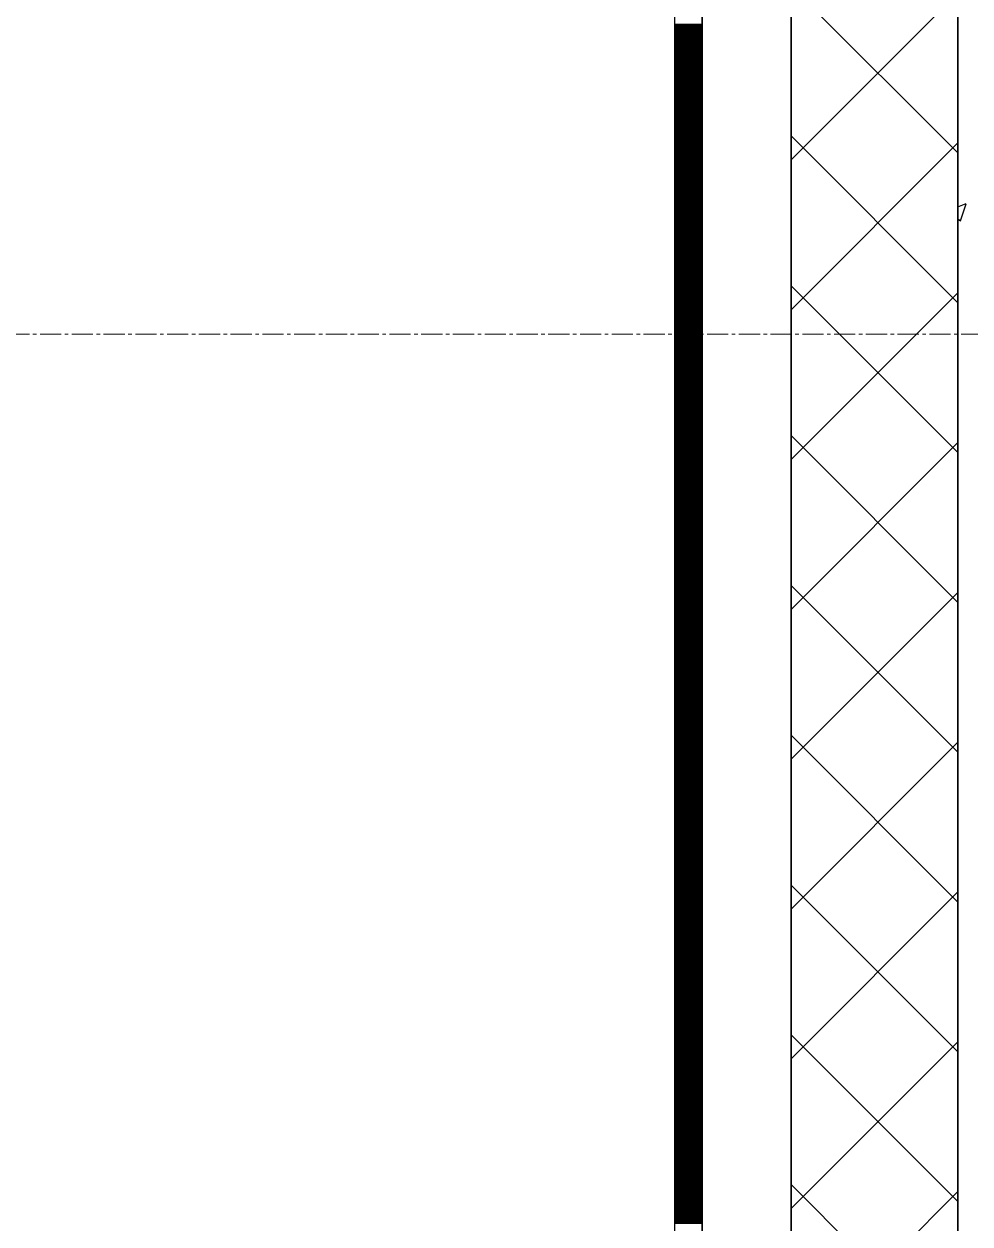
# Model space of a CAD drawing. Header units: millimetres. Extents: x -231292 to 573618, y -153144 to 564035.
# Drawn here: x 7963 to 8814, y 257166 to 258245 of the extents above; entities that cross this region are included whole.
import ezdxf

# ---------------------------------------------------------------- set-up
doc = ezdxf.new("R2010")
doc.units = ezdxf.units.MM
doc.linetypes.add('CENTER2', pattern=[28.575, 19.05, -3.175, 3.175, -3.175])
doc.layers.get('0').update_dxf_attribs({"color": 250})
for name, color, linetype, lineweight in [('АР_Стены ПЕНОблок', 250, 'Continuous', 20), ('АР_Тонкая', 250, 'Continuous', 5), ('АР_Утеплитель', 250, 'Continuous', 0), ('АР_Штриховка', 250, 'Continuous', 0), ('РД_Оси_100', 250, 'Continuous', 0)]:
    doc.layers.add(name, color=color, linetype=linetype, lineweight=lineweight)
doc.layers.add('КР_Балки-0.5', color=60, linetype='Continuous', lineweight=50, plot=False)

# ---------------------------------------------------------------- blocks, each defined once
blk = doc.blocks.new('оси_рен')
at = {"layer": 'РД_Оси_100', "color": 251, "linetype": 'CENTER2', "true_color": 0x636466}
blk.add_line((1189697.958, 207313.25), (1241712.916, 207313.25), dxfattribs=at)

msp = doc.modelspace()

# ---------------------------------------------------------------- linework, layer by layer
at = {"layer": 'АР_Стены ПЕНОблок', "color": 18, "linetype": 'Continuous', "lineweight": 25, "true_color": 0x000000}
msp.add_line((8803.243, 263866.253), (8803.243, 187666.253), dxfattribs=at)
at = {"layer": 'АР_Тонкая', "color": 18, "linetype": 'Continuous', "lineweight": 25, "true_color": 0x000000}
for p, q in [((8548.243, 263866.253), (8548.243, 187666.253)), ((8573.243, 263866.253), (8573.243, 187666.253)), ((8573.243, 187666.253), (8573.243, 263866.253)), ((8653.243, 187666.253), (8653.243, 263866.253))]:
    msp.add_line(p, q, dxfattribs=at)
at = {"layer": 'АР_Утеплитель', "color": 18, "linetype": 'Continuous', "lineweight": 25, "true_color": 0x000000}
for p, q in [((8653.243, 263866.253), (8653.243, 187666.253)), ((8803.243, 187666.253), (8803.243, 263866.253))]:
    msp.add_line(p, q, dxfattribs=at)
at = {"layer": 'АР_Штриховка', "color": 18, "linetype": 'Continuous', "lineweight": 25, "true_color": 0x000000}
for p, q in [((8803.243, 258129.174), (8653.243, 258279.174)), ((8653.243, 258122.887), (8803.243, 258272.887)), ((8548.243, 258245.002), (8573.243, 258245.002)), ((8548.243, 258244.002), (8573.243, 258244.002)), ((8548.243, 258243.002), (8573.243, 258243.002)), ((8548.243, 258242.002), (8573.243, 258242.002)), ((8548.243, 258241.002), (8573.243, 258241.002)), ((8548.243, 258240.002), (8573.243, 258240.002)), ((8548.243, 258239.002), (8573.243, 258239.002)), ((8548.243, 258238.002), (8573.243, 258238.002)), ((8548.243, 258237.002), (8573.243, 258237.002)), ((8548.243, 258236.002), (8573.243, 258236.002)), ((8548.243, 258235.002), (8573.243, 258235.002)), ((8548.243, 258234.002), (8573.243, 258234.002)), ((8548.243, 258233.002), (8573.243, 258233.002)), ((8548.243, 258232.002), (8573.243, 258232.002)), ((8548.243, 258231.002), (8573.243, 258231.002)), ((8548.243, 258230.002), (8573.243, 258230.002)), ((8548.243, 258229.002), (8573.243, 258229.002)), ((8548.243, 258228.002), (8573.243, 258228.002)), ((8548.243, 258227.002), (8573.243, 258227.002)), ((8548.243, 258226.002), (8573.243, 258226.002)), ((8548.243, 258225.002), (8573.243, 258225.002)), ((8548.243, 258224.002), (8573.243, 258224.002)), ((8548.243, 258223.002), (8573.243, 258223.002)), ((8548.243, 258222.002), (8573.243, 258222.002)), ((8548.243, 258221.002), (8573.243, 258221.002)), ((8548.243, 258220.002), (8573.243, 258220.002)), ((8548.243, 258219.002), (8573.243, 258219.002)), ((8548.243, 258218.002), (8573.243, 258218.002)), ((8548.243, 258217.002), (8573.243, 258217.002)), ((8548.243, 258216.002), (8573.243, 258216.002)), ((8548.243, 258215.002), (8573.243, 258215.002)), ((8548.243, 258214.002), (8573.243, 258214.002)), ((8548.243, 258213.002), (8573.243, 258213.002)), ((8548.243, 258212.002), (8573.243, 258212.002)), ((8548.243, 258211.002), (8573.243, 258211.002)), ((8548.243, 258210.002), (8573.243, 258210.002)), ((8548.243, 258209.002), (8573.243, 258209.002)), ((8548.243, 258208.002), (8573.243, 258208.002)), ((8548.243, 258207.002), (8573.243, 258207.002)), ((8548.243, 258206.002), (8573.243, 258206.002)), ((8548.243, 258205.002), (8573.243, 258205.002)), ((8548.243, 258204.002), (8573.243, 258204.002)), ((8548.243, 258203.002), (8573.243, 258203.002)), ((8548.243, 258202.002), (8573.243, 258202.002)), ((8548.243, 258201.002), (8573.243, 258201.002)), ((8548.243, 258200.002), (8573.243, 258200.002)), ((8548.243, 258199.002), (8573.243, 258199.002)), ((8548.243, 258198.002), (8573.243, 258198.002)), ((8548.243, 258197.002), (8573.243, 258197.002)), ((8548.243, 258196.002), (8573.243, 258196.002)), ((8548.243, 258195.002), (8573.243, 258195.002)), ((8548.243, 258194.002), (8573.243, 258194.002)), ((8548.243, 258193.002), (8573.243, 258193.002)), ((8548.243, 258192.002), (8573.243, 258192.002)), ((8548.243, 258191.002), (8573.243, 258191.002)), ((8548.243, 258190.002), (8573.243, 258190.002)), ((8548.243, 258189.002), (8573.243, 258189.002)), ((8548.243, 258188.002), (8573.243, 258188.002)), ((8548.243, 258187.002), (8573.243, 258187.002)), ((8548.243, 258186.002), (8573.243, 258186.002)), ((8548.243, 258185.002), (8573.243, 258185.002)), ((8548.243, 258184.002), (8573.243, 258184.002)), ((8548.243, 258183.002), (8573.243, 258183.002)), ((8548.243, 258182.002), (8573.243, 258182.002)), ((8548.243, 258181.002), (8573.243, 258181.002)), ((8548.243, 258180.002), (8573.243, 258180.002)), ((8548.243, 258179.002), (8573.243, 258179.002)), ((8548.243, 258178.002), (8573.243, 258178.002)), ((8548.243, 258177.002), (8573.243, 258177.002)), ((8548.243, 258176.002), (8573.243, 258176.002)), ((8548.243, 258175.002), (8573.243, 258175.002)), ((8548.243, 258174.002), (8573.243, 258174.002)), ((8548.243, 258173.002), (8573.243, 258173.002)), ((8548.243, 258172.002), (8573.243, 258172.002)), ((8548.243, 258171.002), (8573.243, 258171.002)), ((8548.243, 258170.002), (8573.243, 258170.002)), ((8548.243, 258169.002), (8573.243, 258169.002)), ((8548.243, 258168.002), (8573.243, 258168.002)), ((8548.243, 258167.002), (8573.243, 258167.002)), ((8548.243, 258166.002), (8573.243, 258166.002)), ((8548.243, 258165.002), (8573.243, 258165.002)), ((8548.243, 258164.002), (8573.243, 258164.002)), ((8548.243, 258163.002), (8573.243, 258163.002)), ((8548.243, 258162.002), (8573.243, 258162.002)), ((8548.243, 258161.002), (8573.243, 258161.002)), ((8548.243, 258160.002), (8573.243, 258160.002)), ((8548.243, 258159.002), (8573.243, 258159.002)), ((8548.243, 258158.002), (8573.243, 258158.002)), ((8548.243, 258157.002), (8573.243, 258157.002)), ((8548.243, 258156.002), (8573.243, 258156.002)), ((8548.243, 258155.002), (8573.243, 258155.002)), ((8548.243, 258154.002), (8573.243, 258154.002)), ((8548.243, 258153.002), (8573.243, 258153.002)), ((8548.243, 258152.002), (8573.243, 258152.002)), ((8548.243, 258151.002), (8573.243, 258151.002)), ((8548.243, 258150.002), (8573.243, 258150.002)), ((8548.243, 258149.002), (8573.243, 258149.002)), ((8548.243, 258148.002), (8573.243, 258148.002)), ((8548.243, 258147.002), (8573.243, 258147.002)), ((8548.243, 258146.002), (8573.243, 258146.002)), ((8548.243, 258145.002), (8573.243, 258145.002)), ((8548.243, 258144.002), (8573.243, 258144.002)), ((8548.243, 258143.002), (8573.243, 258143.002)), ((8548.243, 258142.002), (8573.243, 258142.002)), ((8548.243, 258141.002), (8573.243, 258141.002)), ((8548.243, 258140.002), (8573.243, 258140.002)), ((8803.243, 257994.47), (8653.243, 258144.47)), ((8548.243, 258139.002), (8573.243, 258139.002)), ((8548.243, 258138.002), (8573.243, 258138.002)), ((8548.243, 258137.002), (8573.243, 258137.002)), ((8548.243, 258136.002), (8573.243, 258136.002)), ((8548.243, 258135.002), (8573.243, 258135.002)), ((8548.243, 258134.002), (8573.243, 258134.002)), ((8548.243, 258133.002), (8573.243, 258133.002)), ((8548.243, 258132.002), (8573.243, 258132.002)), ((8548.243, 258131.002), (8573.243, 258131.002)), ((8548.243, 258130.002), (8573.243, 258130.002)), ((8548.243, 258129.002), (8573.243, 258129.002)), ((8653.243, 257988.183), (8803.243, 258138.183)), ((8548.243, 258128.002), (8573.243, 258128.002)), ((8548.243, 258127.002), (8573.243, 258127.002)), ((8548.243, 258126.002), (8573.243, 258126.002)), ((8548.243, 258125.002), (8573.243, 258125.002)), ((8548.243, 258124.002), (8573.243, 258124.002)), ((8548.243, 258123.002), (8573.243, 258123.002)), ((8548.243, 258122.002), (8573.243, 258122.002)), ((8548.243, 258121.002), (8573.243, 258121.002)), ((8548.243, 258120.002), (8573.243, 258120.002)), ((8548.243, 258119.002), (8573.243, 258119.002)), ((8548.243, 258118.002), (8573.243, 258118.002)), ((8548.243, 258117.002), (8573.243, 258117.002)), ((8548.243, 258116.002), (8573.243, 258116.002)), ((8548.243, 258115.002), (8573.243, 258115.002)), ((8548.243, 258114.002), (8573.243, 258114.002)), ((8548.243, 258113.002), (8573.243, 258113.002)), ((8548.243, 258112.002), (8573.243, 258112.002)), ((8548.243, 258111.002), (8573.243, 258111.002)), ((8548.243, 258110.002), (8573.243, 258110.002)), ((8548.243, 258109.002), (8573.243, 258109.002)), ((8548.243, 258108.002), (8573.243, 258108.002)), ((8548.243, 258107.002), (8573.243, 258107.002)), ((8548.243, 258106.002), (8573.243, 258106.002)), ((8548.243, 258105.002), (8573.243, 258105.002)), ((8548.243, 258104.002), (8573.243, 258104.002)), ((8548.243, 258103.002), (8573.243, 258103.002)), ((8548.243, 258102.002), (8573.243, 258102.002)), ((8548.243, 258101.002), (8573.243, 258101.002)), ((8548.243, 258100.002), (8573.243, 258100.002)), ((8548.243, 258099.002), (8573.243, 258099.002)), ((8548.243, 258098.002), (8573.243, 258098.002)), ((8548.243, 258097.002), (8573.243, 258097.002)), ((8548.243, 258096.002), (8573.243, 258096.002)), ((8548.243, 258095.002), (8573.243, 258095.002)), ((8548.243, 258094.002), (8573.243, 258094.002)), ((8548.243, 258093.002), (8573.243, 258093.002)), ((8548.243, 258092.002), (8573.243, 258092.002)), ((8548.243, 258091.002), (8573.243, 258091.002)), ((8548.243, 258090.002), (8573.243, 258090.002)), ((8548.243, 258089.002), (8573.243, 258089.002)), ((8548.243, 258088.002), (8573.243, 258088.002)), ((8548.243, 258087.002), (8573.243, 258087.002)), ((8548.243, 258086.002), (8573.243, 258086.002)), ((8548.243, 258085.002), (8573.243, 258085.002)), ((8548.243, 258084.002), (8573.243, 258084.002)), ((8548.243, 258083.002), (8573.243, 258083.002)), ((8548.243, 258082.002), (8573.243, 258082.002)), ((8548.243, 258081.002), (8573.243, 258081.002)), ((8548.243, 258080.002), (8573.243, 258080.002)), ((8548.243, 258079.002), (8573.243, 258079.002)), ((8548.243, 258078.002), (8573.243, 258078.002)), ((8548.243, 258077.002), (8573.243, 258077.002)), ((8548.243, 258076.002), (8573.243, 258076.002)), ((8548.243, 258075.002), (8573.243, 258075.002)), ((8803.243, 258080.89), (8810.858, 258083.813)), ((8805.618, 258068.239), (8810.769, 258083.588)), ((8548.243, 258074.002), (8573.243, 258074.002)), ((8548.243, 258073.002), (8573.243, 258073.002)), ((8548.243, 258072.002), (8573.243, 258072.002)), ((8548.243, 258071.002), (8573.243, 258071.002)), ((8548.243, 258070.002), (8573.243, 258070.002)), ((8548.243, 258069.002), (8573.243, 258069.002)), ((8548.243, 258068.002), (8573.243, 258068.002)), ((8548.243, 258067.002), (8573.243, 258067.002)), ((8548.243, 258066.002), (8573.243, 258066.002)), ((8548.243, 258065.002), (8573.243, 258065.002)), ((8548.243, 258064.002), (8573.243, 258064.002)), ((8803.243, 258069.837), (8805.607, 258068.242)), ((8548.243, 258063.002), (8573.243, 258063.002)), ((8548.243, 258062.002), (8573.243, 258062.002)), ((8548.243, 258061.002), (8573.243, 258061.002)), ((8548.243, 258060.002), (8573.243, 258060.002)), ((8548.243, 258059.002), (8573.243, 258059.002)), ((8548.243, 258058.002), (8573.243, 258058.002)), ((8548.243, 258057.002), (8573.243, 258057.002)), ((8548.243, 258056.002), (8573.243, 258056.002)), ((8548.243, 258055.002), (8573.243, 258055.002)), ((8548.243, 258054.002), (8573.243, 258054.002)), ((8548.243, 258053.002), (8573.243, 258053.002)), ((8548.243, 258052.002), (8573.243, 258052.002)), ((8548.243, 258051.002), (8573.243, 258051.002)), ((8548.243, 258050.002), (8573.243, 258050.002)), ((8548.243, 258049.002), (8573.243, 258049.002)), ((8548.243, 258048.002), (8573.243, 258048.002)), ((8548.243, 258047.002), (8573.243, 258047.002)), ((8548.243, 258046.002), (8573.243, 258046.002)), ((8548.243, 258045.002), (8573.243, 258045.002)), ((8548.243, 258044.002), (8573.243, 258044.002)), ((8548.243, 258043.002), (8573.243, 258043.002)), ((8548.243, 258042.002), (8573.243, 258042.002)), ((8548.243, 258041.002), (8573.243, 258041.002)), ((8548.243, 258040.002), (8573.243, 258040.002)), ((8548.243, 258039.002), (8573.243, 258039.002)), ((8548.243, 258038.002), (8573.243, 258038.002)), ((8548.243, 258037.002), (8573.243, 258037.002)), ((8548.243, 258036.002), (8573.243, 258036.002)), ((8548.243, 258035.002), (8573.243, 258035.002)), ((8548.243, 258034.002), (8573.243, 258034.002)), ((8548.243, 258033.002), (8573.243, 258033.002)), ((8548.243, 258032.002), (8573.243, 258032.002)), ((8548.243, 258031.002), (8573.243, 258031.002)), ((8548.243, 258030.002), (8573.243, 258030.002)), ((8548.243, 258029.002), (8573.243, 258029.002)), ((8548.243, 258028.002), (8573.243, 258028.002)), ((8548.243, 258027.002), (8573.243, 258027.002)), ((8548.243, 258026.002), (8573.243, 258026.002)), ((8548.243, 258025.002), (8573.243, 258025.002)), ((8548.243, 258024.002), (8573.243, 258024.002)), ((8548.243, 258023.002), (8573.243, 258023.002)), ((8548.243, 258022.002), (8573.243, 258022.002)), ((8548.243, 258021.002), (8573.243, 258021.002)), ((8548.243, 258020.002), (8573.243, 258020.002)), ((8548.243, 258019.002), (8573.243, 258019.002)), ((8548.243, 258018.002), (8573.243, 258018.002)), ((8548.243, 258017.002), (8573.243, 258017.002)), ((8548.243, 258016.002), (8573.243, 258016.002)), ((8548.243, 258015.002), (8573.243, 258015.002)), ((8548.243, 258014.002), (8573.243, 258014.002)), ((8548.243, 258013.002), (8573.243, 258013.002)), ((8548.243, 258012.002), (8573.243, 258012.002)), ((8548.243, 258011.002), (8573.243, 258011.002)), ((8548.243, 258010.002), (8573.243, 258010.002)), ((8803.243, 257859.766), (8653.243, 258009.766)), ((8548.243, 258009.002), (8573.243, 258009.002)), ((8548.243, 258008.002), (8573.243, 258008.002)), ((8548.243, 258007.002), (8573.243, 258007.002)), ((8548.243, 258006.002), (8573.243, 258006.002)), ((8548.243, 258005.002), (8573.243, 258005.002)), ((8548.243, 258004.002), (8573.243, 258004.002)), ((8548.243, 258003.002), (8573.243, 258003.002)), ((8548.243, 258002.002), (8573.243, 258002.002)), ((8548.243, 258001.002), (8573.243, 258001.002)), ((8548.243, 258000.002), (8573.243, 258000.002)), ((8548.243, 257999.002), (8573.243, 257999.002)), ((8653.243, 257853.479), (8803.243, 258003.479)), ((8548.243, 257998.002), (8573.243, 257998.002)), ((8548.243, 257997.002), (8573.243, 257997.002)), ((8548.243, 257996.002), (8573.243, 257996.002)), ((8548.243, 257995.002), (8573.243, 257995.002)), ((8548.243, 257994.002), (8573.243, 257994.002)), ((8548.243, 257993.002), (8573.243, 257993.002)), ((8548.243, 257992.002), (8573.243, 257992.002)), ((8548.243, 257991.002), (8573.243, 257991.002)), ((8548.243, 257990.002), (8573.243, 257990.002)), ((8548.243, 257989.002), (8573.243, 257989.002)), ((8548.243, 257988.002), (8573.243, 257988.002)), ((8548.243, 257987.002), (8573.243, 257987.002)), ((8548.243, 257986.002), (8573.243, 257986.002)), ((8548.243, 257985.002), (8573.243, 257985.002)), ((8548.243, 257984.002), (8573.243, 257984.002)), ((8548.243, 257983.002), (8573.243, 257983.002)), ((8548.243, 257982.002), (8573.243, 257982.002)), ((8548.243, 257981.002), (8573.243, 257981.002)), ((8548.243, 257980.002), (8573.243, 257980.002)), ((8548.243, 257979.002), (8573.243, 257979.002)), ((8548.243, 257978.002), (8573.243, 257978.002)), ((8548.243, 257977.002), (8573.243, 257977.002)), ((8548.243, 257976.002), (8573.243, 257976.002)), ((8548.243, 257975.002), (8573.243, 257975.002)), ((8548.243, 257974.002), (8573.243, 257974.002)), ((8548.243, 257973.002), (8573.243, 257973.002)), ((8548.243, 257972.002), (8573.243, 257972.002)), ((8548.243, 257971.002), (8573.243, 257971.002)), ((8548.243, 257970.002), (8573.243, 257970.002)), ((8548.243, 257969.002), (8573.243, 257969.002)), ((8548.243, 257968.002), (8573.243, 257968.002)), ((8548.243, 257967.002), (8573.243, 257967.002)), ((8548.243, 257966.002), (8573.243, 257966.002)), ((8548.243, 257965.002), (8573.243, 257965.002)), ((8548.243, 257964.002), (8573.243, 257964.002)), ((8548.243, 257963.002), (8573.243, 257963.002)), ((8548.243, 257962.002), (8573.243, 257962.002)), ((8548.243, 257961.002), (8573.243, 257961.002)), ((8548.243, 257960.002), (8573.243, 257960.002)), ((8548.243, 257959.002), (8573.243, 257959.002)), ((8548.243, 257958.002), (8573.243, 257958.002)), ((8548.243, 257957.002), (8573.243, 257957.002)), ((8548.243, 257956.002), (8573.243, 257956.002)), ((8548.243, 257955.002), (8573.243, 257955.002)), ((8548.243, 257954.002), (8573.243, 257954.002)), ((8548.243, 257953.002), (8573.243, 257953.002)), ((8548.243, 257952.002), (8573.243, 257952.002)), ((8548.243, 257951.002), (8573.243, 257951.002)), ((8548.243, 257950.002), (8573.243, 257950.002)), ((8548.243, 257949.002), (8573.243, 257949.002)), ((8548.243, 257948.002), (8573.243, 257948.002)), ((8548.243, 257947.002), (8573.243, 257947.002)), ((8548.243, 257946.002), (8573.243, 257946.002)), ((8548.243, 257945.002), (8573.243, 257945.002)), ((8548.243, 257944.002), (8573.243, 257944.002)), ((8548.243, 257943.002), (8573.243, 257943.002)), ((8548.243, 257942.002), (8573.243, 257942.002)), ((8548.243, 257941.002), (8573.243, 257941.002)), ((8548.243, 257940.002), (8573.243, 257940.002)), ((8548.243, 257939.002), (8573.243, 257939.002)), ((8548.243, 257938.002), (8573.243, 257938.002)), ((8548.243, 257937.002), (8573.243, 257937.002)), ((8548.243, 257936.002), (8573.243, 257936.002)), ((8548.243, 257935.002), (8573.243, 257935.002)), ((8548.243, 257934.002), (8573.243, 257934.002)), ((8548.243, 257933.002), (8573.243, 257933.002)), ((8548.243, 257932.002), (8573.243, 257932.002)), ((8548.243, 257931.002), (8573.243, 257931.002)), ((8548.243, 257930.002), (8573.243, 257930.002)), ((8548.243, 257929.002), (8573.243, 257929.002)), ((8548.243, 257928.002), (8573.243, 257928.002)), ((8548.243, 257927.002), (8573.243, 257927.002)), ((8548.243, 257926.002), (8573.243, 257926.002)), ((8548.243, 257925.002), (8573.243, 257925.002)), ((8548.243, 257924.002), (8573.243, 257924.002)), ((8548.243, 257923.002), (8573.243, 257923.002)), ((8548.243, 257922.002), (8573.243, 257922.002)), ((8548.243, 257921.002), (8573.243, 257921.002)), ((8548.243, 257920.002), (8573.243, 257920.002)), ((8548.243, 257919.002), (8573.243, 257919.002)), ((8548.243, 257918.002), (8573.243, 257918.002)), ((8548.243, 257917.002), (8573.243, 257917.002)), ((8548.243, 257916.002), (8573.243, 257916.002)), ((8548.243, 257915.002), (8573.243, 257915.002)), ((8548.243, 257914.002), (8573.243, 257914.002)), ((8548.243, 257913.002), (8573.243, 257913.002)), ((8548.243, 257912.002), (8573.243, 257912.002)), ((8548.243, 257911.002), (8573.243, 257911.002)), ((8548.243, 257910.002), (8573.243, 257910.002)), ((8548.243, 257909.002), (8573.243, 257909.002)), ((8548.243, 257908.002), (8573.243, 257908.002)), ((8548.243, 257907.002), (8573.243, 257907.002)), ((8548.243, 257906.002), (8573.243, 257906.002)), ((8548.243, 257905.002), (8573.243, 257905.002)), ((8548.243, 257904.002), (8573.243, 257904.002)), ((8548.243, 257903.002), (8573.243, 257903.002)), ((8548.243, 257902.002), (8573.243, 257902.002)), ((8548.243, 257901.002), (8573.243, 257901.002)), ((8548.243, 257900.002), (8573.243, 257900.002)), ((8548.243, 257899.002), (8573.243, 257899.002)), ((8548.243, 257898.002), (8573.243, 257898.002)), ((8548.243, 257897.002), (8573.243, 257897.002)), ((8548.243, 257896.002), (8573.243, 257896.002)), ((8548.243, 257895.002), (8573.243, 257895.002)), ((8548.243, 257894.002), (8573.243, 257894.002)), ((8548.243, 257893.002), (8573.243, 257893.002)), ((8548.243, 257892.002), (8573.243, 257892.002)), ((8548.243, 257891.002), (8573.243, 257891.002)), ((8548.243, 257890.002), (8573.243, 257890.002)), ((8548.243, 257889.002), (8573.243, 257889.002)), ((8548.243, 257888.002), (8573.243, 257888.002)), ((8548.243, 257887.002), (8573.243, 257887.002)), ((8548.243, 257886.002), (8573.243, 257886.002)), ((8548.243, 257885.002), (8573.243, 257885.002)), ((8548.243, 257884.002), (8573.243, 257884.002)), ((8548.243, 257883.002), (8573.243, 257883.002)), ((8548.243, 257882.002), (8573.243, 257882.002)), ((8548.243, 257881.002), (8573.243, 257881.002)), ((8548.243, 257880.002), (8573.243, 257880.002)), ((8548.243, 257879.002), (8573.243, 257879.002)), ((8548.243, 257878.002), (8573.243, 257878.002)), ((8548.243, 257877.002), (8573.243, 257877.002)), ((8548.243, 257876.002), (8573.243, 257876.002)), ((8548.243, 257875.002), (8573.243, 257875.002)), ((8548.243, 257874.002), (8573.243, 257874.002)), ((8548.243, 257873.002), (8573.243, 257873.002)), ((8548.243, 257872.002), (8573.243, 257872.002)), ((8548.243, 257871.002), (8573.243, 257871.002)), ((8548.243, 257870.002), (8573.243, 257870.002)), ((8803.243, 257725.062), (8653.243, 257875.062)), ((8548.243, 257869.002), (8573.243, 257869.002)), ((8548.243, 257868.002), (8573.243, 257868.002)), ((8548.243, 257867.002), (8573.243, 257867.002)), ((8548.243, 257866.002), (8573.243, 257866.002)), ((8548.243, 257865.002), (8573.243, 257865.002)), ((8548.243, 257864.002), (8573.243, 257864.002)), ((8548.243, 257863.002), (8573.243, 257863.002)), ((8548.243, 257862.002), (8573.243, 257862.002)), ((8548.243, 257861.002), (8573.243, 257861.002)), ((8548.243, 257860.002), (8573.243, 257860.002)), ((8548.243, 257859.002), (8573.243, 257859.002)), ((8653.243, 257718.775), (8803.243, 257868.775)), ((8548.243, 257858.002), (8573.243, 257858.002)), ((8548.243, 257857.002), (8573.243, 257857.002)), ((8548.243, 257856.002), (8573.243, 257856.002)), ((8548.243, 257855.002), (8573.243, 257855.002)), ((8548.243, 257854.002), (8573.243, 257854.002)), ((8548.243, 257853.002), (8573.243, 257853.002)), ((8548.243, 257852.002), (8573.243, 257852.002)), ((8548.243, 257851.002), (8573.243, 257851.002)), ((8548.243, 257850.002), (8573.243, 257850.002)), ((8548.243, 257849.002), (8573.243, 257849.002)), ((8548.243, 257848.002), (8573.243, 257848.002)), ((8548.243, 257847.002), (8573.243, 257847.002)), ((8548.243, 257846.002), (8573.243, 257846.002)), ((8548.243, 257845.002), (8573.243, 257845.002)), ((8548.243, 257844.002), (8573.243, 257844.002)), ((8548.243, 257843.002), (8573.243, 257843.002)), ((8548.243, 257842.002), (8573.243, 257842.002)), ((8548.243, 257841.002), (8573.243, 257841.002)), ((8548.243, 257840.002), (8573.243, 257840.002)), ((8548.243, 257839.002), (8573.243, 257839.002)), ((8548.243, 257838.002), (8573.243, 257838.002)), ((8548.243, 257837.002), (8573.243, 257837.002)), ((8548.243, 257836.002), (8573.243, 257836.002)), ((8548.243, 257835.002), (8573.243, 257835.002)), ((8548.243, 257834.002), (8573.243, 257834.002)), ((8548.243, 257833.002), (8573.243, 257833.002)), ((8548.243, 257832.002), (8573.243, 257832.002)), ((8548.243, 257831.002), (8573.243, 257831.002)), ((8548.243, 257830.002), (8573.243, 257830.002)), ((8548.243, 257829.002), (8573.243, 257829.002)), ((8548.243, 257828.002), (8573.243, 257828.002)), ((8548.243, 257827.002), (8573.243, 257827.002)), ((8548.243, 257826.002), (8573.243, 257826.002)), ((8548.243, 257825.002), (8573.243, 257825.002)), ((8548.243, 257824.002), (8573.243, 257824.002)), ((8548.243, 257823.002), (8573.243, 257823.002)), ((8548.243, 257822.002), (8573.243, 257822.002)), ((8548.243, 257821.002), (8573.243, 257821.002)), ((8548.243, 257820.002), (8573.243, 257820.002)), ((8548.243, 257819.002), (8573.243, 257819.002)), ((8548.243, 257818.002), (8573.243, 257818.002)), ((8548.243, 257817.002), (8573.243, 257817.002)), ((8548.243, 257816.002), (8573.243, 257816.002)), ((8548.243, 257815.002), (8573.243, 257815.002)), ((8548.243, 257814.002), (8573.243, 257814.002)), ((8548.243, 257813.002), (8573.243, 257813.002)), ((8548.243, 257812.002), (8573.243, 257812.002)), ((8548.243, 257811.002), (8573.243, 257811.002)), ((8548.243, 257810.002), (8573.243, 257810.002)), ((8548.243, 257809.002), (8573.243, 257809.002)), ((8548.243, 257808.002), (8573.243, 257808.002)), ((8548.243, 257807.002), (8573.243, 257807.002)), ((8548.243, 257806.002), (8573.243, 257806.002)), ((8548.243, 257805.002), (8573.243, 257805.002)), ((8548.243, 257804.002), (8573.243, 257804.002)), ((8548.243, 257803.002), (8573.243, 257803.002)), ((8548.243, 257802.002), (8573.243, 257802.002)), ((8548.243, 257801.002), (8573.243, 257801.002)), ((8548.243, 257800.002), (8573.243, 257800.002)), ((8548.243, 257799.002), (8573.243, 257799.002)), ((8548.243, 257798.002), (8573.243, 257798.002)), ((8548.243, 257797.002), (8573.243, 257797.002)), ((8548.243, 257796.002), (8573.243, 257796.002)), ((8548.243, 257795.002), (8573.243, 257795.002)), ((8548.243, 257794.002), (8573.243, 257794.002)), ((8548.243, 257793.002), (8573.243, 257793.002)), ((8548.243, 257792.002), (8573.243, 257792.002)), ((8548.243, 257791.002), (8573.243, 257791.002)), ((8548.243, 257790.002), (8573.243, 257790.002)), ((8548.243, 257789.002), (8573.243, 257789.002)), ((8548.243, 257788.002), (8573.243, 257788.002)), ((8548.243, 257787.002), (8573.243, 257787.002)), ((8548.243, 257786.002), (8573.243, 257786.002)), ((8548.243, 257785.002), (8573.243, 257785.002)), ((8548.243, 257784.002), (8573.243, 257784.002)), ((8548.243, 257783.002), (8573.243, 257783.002)), ((8548.243, 257782.002), (8573.243, 257782.002)), ((8548.243, 257781.002), (8573.243, 257781.002)), ((8548.243, 257780.002), (8573.243, 257780.002)), ((8548.243, 257779.002), (8573.243, 257779.002)), ((8548.243, 257778.002), (8573.243, 257778.002)), ((8548.243, 257777.002), (8573.243, 257777.002)), ((8548.243, 257776.002), (8573.243, 257776.002)), ((8548.243, 257775.002), (8573.243, 257775.002)), ((8548.243, 257774.002), (8573.243, 257774.002)), ((8548.243, 257773.002), (8573.243, 257773.002)), ((8548.243, 257772.002), (8573.243, 257772.002)), ((8548.243, 257771.002), (8573.243, 257771.002)), ((8548.243, 257770.002), (8573.243, 257770.002)), ((8548.243, 257769.002), (8573.243, 257769.002)), ((8548.243, 257768.002), (8573.243, 257768.002)), ((8548.243, 257767.002), (8573.243, 257767.002)), ((8548.243, 257766.002), (8573.243, 257766.002)), ((8548.243, 257765.002), (8573.243, 257765.002)), ((8548.243, 257764.002), (8573.243, 257764.002)), ((8548.243, 257763.002), (8573.243, 257763.002)), ((8548.243, 257762.002), (8573.243, 257762.002)), ((8548.243, 257761.002), (8573.243, 257761.002)), ((8548.243, 257760.002), (8573.243, 257760.002)), ((8548.243, 257759.002), (8573.243, 257759.002)), ((8548.243, 257758.002), (8573.243, 257758.002)), ((8548.243, 257757.002), (8573.243, 257757.002)), ((8548.243, 257756.002), (8573.243, 257756.002)), ((8548.243, 257755.002), (8573.243, 257755.002)), ((8548.243, 257754.002), (8573.243, 257754.002)), ((8548.243, 257753.002), (8573.243, 257753.002)), ((8548.243, 257752.002), (8573.243, 257752.002)), ((8548.243, 257751.002), (8573.243, 257751.002)), ((8548.243, 257750.002), (8573.243, 257750.002)), ((8548.243, 257749.002), (8573.243, 257749.002)), ((8548.243, 257748.002), (8573.243, 257748.002)), ((8548.243, 257747.002), (8573.243, 257747.002)), ((8548.243, 257746.002), (8573.243, 257746.002)), ((8548.243, 257745.002), (8573.243, 257745.002)), ((8548.243, 257744.002), (8573.243, 257744.002)), ((8548.243, 257743.002), (8573.243, 257743.002)), ((8548.243, 257742.002), (8573.243, 257742.002)), ((8548.243, 257741.002), (8573.243, 257741.002)), ((8548.243, 257740.002), (8573.243, 257740.002)), ((8803.243, 257590.358), (8653.243, 257740.358)), ((8548.243, 257739.002), (8573.243, 257739.002)), ((8548.243, 257738.002), (8573.243, 257738.002)), ((8548.243, 257737.002), (8573.243, 257737.002)), ((8548.243, 257736.002), (8573.243, 257736.002)), ((8548.243, 257735.002), (8573.243, 257735.002)), ((8548.243, 257734.002), (8573.243, 257734.002)), ((8548.243, 257733.002), (8573.243, 257733.002)), ((8548.243, 257732.002), (8573.243, 257732.002)), ((8548.243, 257731.002), (8573.243, 257731.002)), ((8548.243, 257730.002), (8573.243, 257730.002)), ((8653.243, 257584.071), (8803.243, 257734.071)), ((8548.243, 257729.002), (8573.243, 257729.002)), ((8548.243, 257728.002), (8573.243, 257728.002)), ((8548.243, 257727.002), (8573.243, 257727.002)), ((8548.243, 257726.002), (8573.243, 257726.002)), ((8548.243, 257725.002), (8573.243, 257725.002)), ((8548.243, 257724.002), (8573.243, 257724.002)), ((8548.243, 257723.002), (8573.243, 257723.002)), ((8548.243, 257722.002), (8573.243, 257722.002)), ((8548.243, 257721.002), (8573.243, 257721.002)), ((8548.243, 257720.002), (8573.243, 257720.002)), ((8548.243, 257719.002), (8573.243, 257719.002)), ((8548.243, 257718.002), (8573.243, 257718.002)), ((8548.243, 257717.002), (8573.243, 257717.002)), ((8548.243, 257716.002), (8573.243, 257716.002)), ((8548.243, 257715.002), (8573.243, 257715.002)), ((8548.243, 257714.002), (8573.243, 257714.002)), ((8548.243, 257713.002), (8573.243, 257713.002)), ((8548.243, 257712.002), (8573.243, 257712.002)), ((8548.243, 257711.002), (8573.243, 257711.002)), ((8548.243, 257710.002), (8573.243, 257710.002)), ((8548.243, 257709.002), (8573.243, 257709.002)), ((8548.243, 257708.002), (8573.243, 257708.002)), ((8548.243, 257707.002), (8573.243, 257707.002)), ((8548.243, 257706.002), (8573.243, 257706.002)), ((8548.243, 257705.002), (8573.243, 257705.002)), ((8548.243, 257704.002), (8573.243, 257704.002)), ((8548.243, 257703.002), (8573.243, 257703.002)), ((8548.243, 257702.002), (8573.243, 257702.002)), ((8548.243, 257701.002), (8573.243, 257701.002)), ((8548.243, 257700.002), (8573.243, 257700.002)), ((8548.243, 257699.002), (8573.243, 257699.002)), ((8548.243, 257698.002), (8573.243, 257698.002)), ((8548.243, 257697.002), (8573.243, 257697.002)), ((8548.243, 257696.002), (8573.243, 257696.002)), ((8548.243, 257695.002), (8573.243, 257695.002)), ((8548.243, 257694.002), (8573.243, 257694.002)), ((8548.243, 257693.002), (8573.243, 257693.002)), ((8548.243, 257692.002), (8573.243, 257692.002)), ((8548.243, 257691.002), (8573.243, 257691.002)), ((8548.243, 257690.002), (8573.243, 257690.002)), ((8548.243, 257689.002), (8573.243, 257689.002)), ((8548.243, 257688.002), (8573.243, 257688.002)), ((8548.243, 257687.002), (8573.243, 257687.002)), ((8548.243, 257686.002), (8573.243, 257686.002)), ((8548.243, 257685.002), (8573.243, 257685.002)), ((8548.243, 257684.002), (8573.243, 257684.002)), ((8548.243, 257683.002), (8573.243, 257683.002)), ((8548.243, 257682.002), (8573.243, 257682.002)), ((8548.243, 257681.002), (8573.243, 257681.002)), ((8548.243, 257680.002), (8573.243, 257680.002)), ((8548.243, 257679.002), (8573.243, 257679.002)), ((8548.243, 257678.002), (8573.243, 257678.002)), ((8548.243, 257677.002), (8573.243, 257677.002)), ((8548.243, 257676.002), (8573.243, 257676.002)), ((8548.243, 257675.002), (8573.243, 257675.002)), ((8548.243, 257674.002), (8573.243, 257674.002)), ((8548.243, 257673.002), (8573.243, 257673.002)), ((8548.243, 257672.002), (8573.243, 257672.002)), ((8548.243, 257671.002), (8573.243, 257671.002)), ((8548.243, 257670.002), (8573.243, 257670.002)), ((8548.243, 257669.002), (8573.243, 257669.002)), ((8548.243, 257668.002), (8573.243, 257668.002)), ((8548.243, 257667.002), (8573.243, 257667.002)), ((8548.243, 257666.002), (8573.243, 257666.002)), ((8548.243, 257665.002), (8573.243, 257665.002)), ((8548.243, 257664.002), (8573.243, 257664.002)), ((8548.243, 257663.002), (8573.243, 257663.002)), ((8548.243, 257662.002), (8573.243, 257662.002)), ((8548.243, 257661.002), (8573.243, 257661.002)), ((8548.243, 257660.002), (8573.243, 257660.002)), ((8548.243, 257659.002), (8573.243, 257659.002)), ((8548.243, 257658.002), (8573.243, 257658.002)), ((8548.243, 257657.002), (8573.243, 257657.002)), ((8548.243, 257656.002), (8573.243, 257656.002)), ((8548.243, 257655.002), (8573.243, 257655.002)), ((8548.243, 257654.002), (8573.243, 257654.002)), ((8548.243, 257653.002), (8573.243, 257653.002)), ((8548.243, 257652.002), (8573.243, 257652.002)), ((8548.243, 257651.002), (8573.243, 257651.002)), ((8548.243, 257650.002), (8573.243, 257650.002)), ((8548.243, 257649.002), (8573.243, 257649.002)), ((8548.243, 257648.002), (8573.243, 257648.002)), ((8548.243, 257647.002), (8573.243, 257647.002)), ((8548.243, 257646.002), (8573.243, 257646.002)), ((8548.243, 257645.002), (8573.243, 257645.002)), ((8548.243, 257644.002), (8573.243, 257644.002)), ((8548.243, 257643.002), (8573.243, 257643.002)), ((8548.243, 257642.002), (8573.243, 257642.002)), ((8548.243, 257641.002), (8573.243, 257641.002)), ((8548.243, 257640.002), (8573.243, 257640.002)), ((8548.243, 257639.002), (8573.243, 257639.002)), ((8548.243, 257638.002), (8573.243, 257638.002)), ((8548.243, 257637.002), (8573.243, 257637.002)), ((8548.243, 257636.002), (8573.243, 257636.002)), ((8548.243, 257635.002), (8573.243, 257635.002)), ((8548.243, 257634.002), (8573.243, 257634.002)), ((8548.243, 257633.002), (8573.243, 257633.002)), ((8548.243, 257632.002), (8573.243, 257632.002)), ((8548.243, 257631.002), (8573.243, 257631.002)), ((8548.243, 257630.002), (8573.243, 257630.002)), ((8548.243, 257629.002), (8573.243, 257629.002)), ((8548.243, 257628.002), (8573.243, 257628.002)), ((8548.243, 257627.002), (8573.243, 257627.002)), ((8548.243, 257626.002), (8573.243, 257626.002)), ((8548.243, 257625.002), (8573.243, 257625.002)), ((8548.243, 257624.002), (8573.243, 257624.002)), ((8548.243, 257623.002), (8573.243, 257623.002)), ((8548.243, 257622.002), (8573.243, 257622.002)), ((8548.243, 257621.002), (8573.243, 257621.002)), ((8548.243, 257620.002), (8573.243, 257620.002)), ((8548.243, 257619.002), (8573.243, 257619.002)), ((8548.243, 257618.002), (8573.243, 257618.002)), ((8548.243, 257617.002), (8573.243, 257617.002)), ((8548.243, 257616.002), (8573.243, 257616.002)), ((8548.243, 257615.002), (8573.243, 257615.002)), ((8548.243, 257614.002), (8573.243, 257614.002)), ((8548.243, 257613.002), (8573.243, 257613.002)), ((8548.243, 257612.002), (8573.243, 257612.002)), ((8548.243, 257611.002), (8573.243, 257611.002)), ((8548.243, 257610.002), (8573.243, 257610.002)), ((8548.243, 257609.002), (8573.243, 257609.002)), ((8548.243, 257608.002), (8573.243, 257608.002)), ((8548.243, 257607.002), (8573.243, 257607.002)), ((8548.243, 257606.002), (8573.243, 257606.002)), ((8548.243, 257605.002), (8573.243, 257605.002)), ((8548.243, 257604.002), (8573.243, 257604.002)), ((8548.243, 257603.002), (8573.243, 257603.002)), ((8548.243, 257602.002), (8573.243, 257602.002)), ((8548.243, 257601.002), (8573.243, 257601.002)), ((8548.243, 257600.002), (8573.243, 257600.002)), ((8803.243, 257455.655), (8653.243, 257605.655)), ((8548.243, 257599.002), (8573.243, 257599.002)), ((8548.243, 257598.002), (8573.243, 257598.002)), ((8548.243, 257597.002), (8573.243, 257597.002)), ((8548.243, 257596.002), (8573.243, 257596.002)), ((8548.243, 257595.002), (8573.243, 257595.002)), ((8548.243, 257594.002), (8573.243, 257594.002)), ((8548.243, 257593.002), (8573.243, 257593.002)), ((8548.243, 257592.002), (8573.243, 257592.002)), ((8548.243, 257591.002), (8573.243, 257591.002)), ((8548.243, 257590.002), (8573.243, 257590.002)), ((8548.243, 257589.002), (8573.243, 257589.002)), ((8653.243, 257449.368), (8803.243, 257599.368)), ((8548.243, 257588.002), (8573.243, 257588.002)), ((8548.243, 257587.002), (8573.243, 257587.002)), ((8548.243, 257586.002), (8573.243, 257586.002)), ((8548.243, 257585.002), (8573.243, 257585.002)), ((8548.243, 257584.002), (8573.243, 257584.002)), ((8548.243, 257583.002), (8573.243, 257583.002)), ((8548.243, 257582.002), (8573.243, 257582.002)), ((8548.243, 257581.002), (8573.243, 257581.002)), ((8548.243, 257580.002), (8573.243, 257580.002)), ((8548.243, 257579.002), (8573.243, 257579.002)), ((8548.243, 257578.002), (8573.243, 257578.002)), ((8548.243, 257577.002), (8573.243, 257577.002)), ((8548.243, 257576.002), (8573.243, 257576.002)), ((8548.243, 257575.002), (8573.243, 257575.002)), ((8548.243, 257574.002), (8573.243, 257574.002)), ((8548.243, 257573.002), (8573.243, 257573.002)), ((8548.243, 257572.002), (8573.243, 257572.002)), ((8548.243, 257571.002), (8573.243, 257571.002)), ((8548.243, 257570.002), (8573.243, 257570.002)), ((8548.243, 257569.002), (8573.243, 257569.002)), ((8548.243, 257568.002), (8573.243, 257568.002)), ((8548.243, 257567.002), (8573.243, 257567.002)), ((8548.243, 257566.002), (8573.243, 257566.002)), ((8548.243, 257565.002), (8573.243, 257565.002)), ((8548.243, 257564.002), (8573.243, 257564.002)), ((8548.243, 257563.002), (8573.243, 257563.002)), ((8548.243, 257562.002), (8573.243, 257562.002)), ((8548.243, 257561.002), (8573.243, 257561.002)), ((8548.243, 257560.002), (8573.243, 257560.002)), ((8548.243, 257559.002), (8573.243, 257559.002)), ((8548.243, 257558.002), (8573.243, 257558.002)), ((8548.243, 257557.002), (8573.243, 257557.002)), ((8548.243, 257556.002), (8573.243, 257556.002)), ((8548.243, 257555.002), (8573.243, 257555.002)), ((8548.243, 257554.002), (8573.243, 257554.002)), ((8548.243, 257553.002), (8573.243, 257553.002)), ((8548.243, 257552.002), (8573.243, 257552.002)), ((8548.243, 257551.002), (8573.243, 257551.002)), ((8548.243, 257550.002), (8573.243, 257550.002)), ((8548.243, 257549.002), (8573.243, 257549.002)), ((8548.243, 257548.002), (8573.243, 257548.002)), ((8548.243, 257547.002), (8573.243, 257547.002)), ((8548.243, 257546.002), (8573.243, 257546.002)), ((8548.243, 257545.002), (8573.243, 257545.002)), ((8548.243, 257544.002), (8573.243, 257544.002)), ((8548.243, 257543.002), (8573.243, 257543.002)), ((8548.243, 257542.002), (8573.243, 257542.002)), ((8548.243, 257541.002), (8573.243, 257541.002)), ((8548.243, 257540.002), (8573.243, 257540.002)), ((8548.243, 257539.002), (8573.243, 257539.002)), ((8548.243, 257538.002), (8573.243, 257538.002)), ((8548.243, 257537.002), (8573.243, 257537.002)), ((8548.243, 257536.002), (8573.243, 257536.002)), ((8548.243, 257535.002), (8573.243, 257535.002)), ((8548.243, 257534.002), (8573.243, 257534.002)), ((8548.243, 257533.002), (8573.243, 257533.002)), ((8548.243, 257532.002), (8573.243, 257532.002)), ((8548.243, 257531.002), (8573.243, 257531.002)), ((8548.243, 257530.002), (8573.243, 257530.002)), ((8548.243, 257529.002), (8573.243, 257529.002)), ((8548.243, 257528.002), (8573.243, 257528.002)), ((8548.243, 257527.002), (8573.243, 257527.002)), ((8548.243, 257526.002), (8573.243, 257526.002)), ((8548.243, 257525.002), (8573.243, 257525.002)), ((8548.243, 257524.002), (8573.243, 257524.002)), ((8548.243, 257523.002), (8573.243, 257523.002)), ((8548.243, 257522.002), (8573.243, 257522.002)), ((8548.243, 257521.002), (8573.243, 257521.002)), ((8548.243, 257520.002), (8573.243, 257520.002)), ((8548.243, 257519.002), (8573.243, 257519.002)), ((8548.243, 257518.002), (8573.243, 257518.002)), ((8548.243, 257517.002), (8573.243, 257517.002)), ((8548.243, 257516.002), (8573.243, 257516.002)), ((8548.243, 257515.002), (8573.243, 257515.002)), ((8548.243, 257514.002), (8573.243, 257514.002)), ((8548.243, 257513.002), (8573.243, 257513.002)), ((8548.243, 257512.002), (8573.243, 257512.002)), ((8548.243, 257511.002), (8573.243, 257511.002)), ((8548.243, 257510.002), (8573.243, 257510.002)), ((8548.243, 257509.002), (8573.243, 257509.002)), ((8548.243, 257508.002), (8573.243, 257508.002)), ((8548.243, 257507.002), (8573.243, 257507.002)), ((8548.243, 257506.002), (8573.243, 257506.002)), ((8548.243, 257505.002), (8573.243, 257505.002)), ((8548.243, 257504.002), (8573.243, 257504.002)), ((8548.243, 257503.002), (8573.243, 257503.002)), ((8548.243, 257502.002), (8573.243, 257502.002)), ((8548.243, 257501.002), (8573.243, 257501.002)), ((8548.243, 257500.002), (8573.243, 257500.002)), ((8548.243, 257499.002), (8573.243, 257499.002)), ((8548.243, 257498.002), (8573.243, 257498.002)), ((8548.243, 257497.002), (8573.243, 257497.002)), ((8548.243, 257496.002), (8573.243, 257496.002)), ((8548.243, 257495.002), (8573.243, 257495.002)), ((8548.243, 257494.002), (8573.243, 257494.002)), ((8548.243, 257493.002), (8573.243, 257493.002)), ((8548.243, 257492.002), (8573.243, 257492.002)), ((8548.243, 257491.002), (8573.243, 257491.002)), ((8548.243, 257490.002), (8573.243, 257490.002)), ((8548.243, 257489.002), (8573.243, 257489.002)), ((8548.243, 257488.002), (8573.243, 257488.002)), ((8548.243, 257487.002), (8573.243, 257487.002)), ((8548.243, 257486.002), (8573.243, 257486.002)), ((8548.243, 257485.002), (8573.243, 257485.002)), ((8548.243, 257484.002), (8573.243, 257484.002)), ((8548.243, 257483.002), (8573.243, 257483.002)), ((8548.243, 257482.002), (8573.243, 257482.002)), ((8548.243, 257481.002), (8573.243, 257481.002)), ((8548.243, 257480.002), (8573.243, 257480.002)), ((8548.243, 257479.002), (8573.243, 257479.002)), ((8548.243, 257478.002), (8573.243, 257478.002)), ((8548.243, 257477.002), (8573.243, 257477.002)), ((8548.243, 257476.002), (8573.243, 257476.002)), ((8548.243, 257475.002), (8573.243, 257475.002)), ((8548.243, 257474.002), (8573.243, 257474.002)), ((8548.243, 257473.002), (8573.243, 257473.002)), ((8548.243, 257472.002), (8573.243, 257472.002)), ((8548.243, 257471.002), (8573.243, 257471.002)), ((8803.243, 257320.951), (8653.243, 257470.951)), ((8548.243, 257470.002), (8573.243, 257470.002)), ((8548.243, 257469.002), (8573.243, 257469.002)), ((8548.243, 257468.002), (8573.243, 257468.002)), ((8548.243, 257467.002), (8573.243, 257467.002)), ((8548.243, 257466.002), (8573.243, 257466.002)), ((8548.243, 257465.002), (8573.243, 257465.002)), ((8548.243, 257464.002), (8573.243, 257464.002)), ((8548.243, 257463.002), (8573.243, 257463.002)), ((8548.243, 257462.002), (8573.243, 257462.002)), ((8548.243, 257461.002), (8573.243, 257461.002)), ((8548.243, 257460.002), (8573.243, 257460.002)), ((8653.243, 257314.664), (8803.243, 257464.664)), ((8548.243, 257459.002), (8573.243, 257459.002)), ((8548.243, 257458.002), (8573.243, 257458.002)), ((8548.243, 257457.002), (8573.243, 257457.002)), ((8548.243, 257456.002), (8573.243, 257456.002)), ((8548.243, 257455.002), (8573.243, 257455.002)), ((8548.243, 257454.002), (8573.243, 257454.002)), ((8548.243, 257453.002), (8573.243, 257453.002)), ((8548.243, 257452.002), (8573.243, 257452.002)), ((8548.243, 257451.002), (8573.243, 257451.002)), ((8548.243, 257450.002), (8573.243, 257450.002)), ((8548.243, 257449.002), (8573.243, 257449.002)), ((8548.243, 257448.002), (8573.243, 257448.002)), ((8548.243, 257447.002), (8573.243, 257447.002)), ((8548.243, 257446.002), (8573.243, 257446.002)), ((8548.243, 257445.002), (8573.243, 257445.002)), ((8548.243, 257444.002), (8573.243, 257444.002)), ((8548.243, 257443.002), (8573.243, 257443.002)), ((8548.243, 257442.002), (8573.243, 257442.002)), ((8548.243, 257441.002), (8573.243, 257441.002)), ((8548.243, 257440.002), (8573.243, 257440.002)), ((8548.243, 257439.002), (8573.243, 257439.002)), ((8548.243, 257438.002), (8573.243, 257438.002)), ((8548.243, 257437.002), (8573.243, 257437.002)), ((8548.243, 257436.002), (8573.243, 257436.002)), ((8548.243, 257435.002), (8573.243, 257435.002)), ((8548.243, 257434.002), (8573.243, 257434.002)), ((8548.243, 257433.002), (8573.243, 257433.002)), ((8548.243, 257432.002), (8573.243, 257432.002)), ((8548.243, 257431.002), (8573.243, 257431.002)), ((8548.243, 257430.002), (8573.243, 257430.002)), ((8548.243, 257429.002), (8573.243, 257429.002)), ((8548.243, 257428.002), (8573.243, 257428.002)), ((8548.243, 257427.002), (8573.243, 257427.002)), ((8548.243, 257426.002), (8573.243, 257426.002)), ((8548.243, 257425.002), (8573.243, 257425.002)), ((8548.243, 257424.002), (8573.243, 257424.002)), ((8548.243, 257423.002), (8573.243, 257423.002)), ((8548.243, 257422.002), (8573.243, 257422.002)), ((8548.243, 257421.002), (8573.243, 257421.002)), ((8548.243, 257420.002), (8573.243, 257420.002)), ((8548.243, 257419.002), (8573.243, 257419.002)), ((8548.243, 257418.002), (8573.243, 257418.002)), ((8548.243, 257417.002), (8573.243, 257417.002)), ((8548.243, 257416.002), (8573.243, 257416.002)), ((8548.243, 257415.002), (8573.243, 257415.002)), ((8548.243, 257414.002), (8573.243, 257414.002)), ((8548.243, 257413.002), (8573.243, 257413.002)), ((8548.243, 257412.002), (8573.243, 257412.002)), ((8548.243, 257411.002), (8573.243, 257411.002)), ((8548.243, 257410.002), (8573.243, 257410.002)), ((8548.243, 257409.002), (8573.243, 257409.002)), ((8548.243, 257408.002), (8573.243, 257408.002)), ((8548.243, 257407.002), (8573.243, 257407.002)), ((8548.243, 257406.002), (8573.243, 257406.002)), ((8548.243, 257405.002), (8573.243, 257405.002)), ((8548.243, 257404.002), (8573.243, 257404.002)), ((8548.243, 257403.002), (8573.243, 257403.002)), ((8548.243, 257402.002), (8573.243, 257402.002)), ((8548.243, 257401.002), (8573.243, 257401.002)), ((8548.243, 257400.002), (8573.243, 257400.002)), ((8548.243, 257399.002), (8573.243, 257399.002)), ((8548.243, 257398.002), (8573.243, 257398.002)), ((8548.243, 257397.002), (8573.243, 257397.002)), ((8548.243, 257396.002), (8573.243, 257396.002)), ((8548.243, 257395.002), (8573.243, 257395.002)), ((8548.243, 257394.002), (8573.243, 257394.002)), ((8548.243, 257393.002), (8573.243, 257393.002)), ((8548.243, 257392.002), (8573.243, 257392.002)), ((8548.243, 257391.002), (8573.243, 257391.002)), ((8548.243, 257390.002), (8573.243, 257390.002)), ((8548.243, 257389.002), (8573.243, 257389.002)), ((8548.243, 257388.002), (8573.243, 257388.002)), ((8548.243, 257387.002), (8573.243, 257387.002)), ((8548.243, 257386.002), (8573.243, 257386.002)), ((8548.243, 257385.002), (8573.243, 257385.002)), ((8548.243, 257384.002), (8573.243, 257384.002)), ((8548.243, 257383.002), (8573.243, 257383.002)), ((8548.243, 257382.002), (8573.243, 257382.002)), ((8548.243, 257381.002), (8573.243, 257381.002)), ((8548.243, 257380.002), (8573.243, 257380.002)), ((8548.243, 257379.002), (8573.243, 257379.002)), ((8548.243, 257378.002), (8573.243, 257378.002)), ((8548.243, 257377.002), (8573.243, 257377.002)), ((8548.243, 257376.002), (8573.243, 257376.002)), ((8548.243, 257375.002), (8573.243, 257375.002)), ((8548.243, 257374.002), (8573.243, 257374.002)), ((8548.243, 257373.002), (8573.243, 257373.002)), ((8548.243, 257372.002), (8573.243, 257372.002)), ((8548.243, 257371.002), (8573.243, 257371.002)), ((8548.243, 257370.002), (8573.243, 257370.002)), ((8548.243, 257369.002), (8573.243, 257369.002)), ((8548.243, 257368.002), (8573.243, 257368.002)), ((8548.243, 257367.002), (8573.243, 257367.002)), ((8548.243, 257366.002), (8573.243, 257366.002)), ((8548.243, 257365.002), (8573.243, 257365.002)), ((8548.243, 257364.002), (8573.243, 257364.002)), ((8548.243, 257363.002), (8573.243, 257363.002)), ((8548.243, 257362.002), (8573.243, 257362.002)), ((8548.243, 257361.002), (8573.243, 257361.002)), ((8548.243, 257360.002), (8573.243, 257360.002)), ((8548.243, 257359.002), (8573.243, 257359.002)), ((8548.243, 257358.002), (8573.243, 257358.002)), ((8548.243, 257357.002), (8573.243, 257357.002)), ((8548.243, 257356.002), (8573.243, 257356.002)), ((8548.243, 257355.002), (8573.243, 257355.002)), ((8548.243, 257354.002), (8573.243, 257354.002)), ((8548.243, 257353.002), (8573.243, 257353.002)), ((8548.243, 257352.002), (8573.243, 257352.002)), ((8548.243, 257351.002), (8573.243, 257351.002)), ((8548.243, 257350.002), (8573.243, 257350.002)), ((8548.243, 257349.002), (8573.243, 257349.002)), ((8548.243, 257348.002), (8573.243, 257348.002)), ((8548.243, 257347.002), (8573.243, 257347.002)), ((8548.243, 257346.002), (8573.243, 257346.002)), ((8548.243, 257345.002), (8573.243, 257345.002)), ((8548.243, 257344.002), (8573.243, 257344.002)), ((8548.243, 257343.002), (8573.243, 257343.002)), ((8548.243, 257342.002), (8573.243, 257342.002)), ((8548.243, 257341.002), (8573.243, 257341.002)), ((8548.243, 257340.002), (8573.243, 257340.002)), ((8548.243, 257339.002), (8573.243, 257339.002)), ((8548.243, 257338.002), (8573.243, 257338.002)), ((8548.243, 257337.002), (8573.243, 257337.002)), ((8548.243, 257336.002), (8573.243, 257336.002)), ((8548.243, 257335.002), (8573.243, 257335.002)), ((8548.243, 257334.002), (8573.243, 257334.002)), ((8548.243, 257333.002), (8573.243, 257333.002)), ((8548.243, 257332.002), (8573.243, 257332.002)), ((8548.243, 257331.002), (8573.243, 257331.002)), ((8548.243, 257330.002), (8573.243, 257330.002)), ((8803.243, 257186.247), (8653.243, 257336.247)), ((8653.243, 257179.96), (8803.243, 257329.96)), ((8548.243, 257329.002), (8573.243, 257329.002)), ((8548.243, 257328.002), (8573.243, 257328.002)), ((8548.243, 257327.002), (8573.243, 257327.002)), ((8548.243, 257326.002), (8573.243, 257326.002)), ((8548.243, 257325.002), (8573.243, 257325.002)), ((8548.243, 257324.002), (8573.243, 257324.002)), ((8548.243, 257323.002), (8573.243, 257323.002)), ((8548.243, 257322.002), (8573.243, 257322.002)), ((8548.243, 257321.002), (8573.243, 257321.002)), ((8548.243, 257320.002), (8573.243, 257320.002)), ((8548.243, 257319.002), (8573.243, 257319.002)), ((8548.243, 257318.002), (8573.243, 257318.002)), ((8548.243, 257317.002), (8573.243, 257317.002)), ((8548.243, 257316.002), (8573.243, 257316.002)), ((8548.243, 257315.002), (8573.243, 257315.002)), ((8548.243, 257314.002), (8573.243, 257314.002)), ((8548.243, 257313.002), (8573.243, 257313.002)), ((8548.243, 257312.002), (8573.243, 257312.002)), ((8548.243, 257311.002), (8573.243, 257311.002)), ((8548.243, 257310.002), (8573.243, 257310.002)), ((8548.243, 257309.002), (8573.243, 257309.002)), ((8548.243, 257308.002), (8573.243, 257308.002)), ((8548.243, 257307.002), (8573.243, 257307.002)), ((8548.243, 257306.002), (8573.243, 257306.002)), ((8548.243, 257305.002), (8573.243, 257305.002)), ((8548.243, 257304.002), (8573.243, 257304.002)), ((8548.243, 257303.002), (8573.243, 257303.002)), ((8548.243, 257302.002), (8573.243, 257302.002)), ((8548.243, 257301.002), (8573.243, 257301.002)), ((8548.243, 257300.002), (8573.243, 257300.002)), ((8548.243, 257299.002), (8573.243, 257299.002)), ((8548.243, 257298.002), (8573.243, 257298.002)), ((8548.243, 257297.002), (8573.243, 257297.002)), ((8548.243, 257296.002), (8573.243, 257296.002)), ((8548.243, 257295.002), (8573.243, 257295.002)), ((8548.243, 257294.002), (8573.243, 257294.002)), ((8548.243, 257293.002), (8573.243, 257293.002)), ((8548.243, 257292.002), (8573.243, 257292.002)), ((8548.243, 257291.002), (8573.243, 257291.002)), ((8548.243, 257290.002), (8573.243, 257290.002)), ((8548.243, 257289.002), (8573.243, 257289.002)), ((8548.243, 257288.002), (8573.243, 257288.002)), ((8548.243, 257287.002), (8573.243, 257287.002)), ((8548.243, 257286.002), (8573.243, 257286.002)), ((8548.243, 257285.002), (8573.243, 257285.002)), ((8548.243, 257284.002), (8573.243, 257284.002)), ((8548.243, 257283.002), (8573.243, 257283.002)), ((8548.243, 257282.002), (8573.243, 257282.002)), ((8548.243, 257281.002), (8573.243, 257281.002)), ((8548.243, 257280.002), (8573.243, 257280.002)), ((8548.243, 257279.002), (8573.243, 257279.002)), ((8548.243, 257278.002), (8573.243, 257278.002)), ((8548.243, 257277.002), (8573.243, 257277.002)), ((8548.243, 257276.002), (8573.243, 257276.002)), ((8548.243, 257275.002), (8573.243, 257275.002)), ((8548.243, 257274.002), (8573.243, 257274.002)), ((8548.243, 257273.002), (8573.243, 257273.002)), ((8548.243, 257272.002), (8573.243, 257272.002)), ((8548.243, 257271.002), (8573.243, 257271.002)), ((8548.243, 257270.002), (8573.243, 257270.002)), ((8548.243, 257269.002), (8573.243, 257269.002)), ((8548.243, 257268.002), (8573.243, 257268.002)), ((8548.243, 257267.002), (8573.243, 257267.002)), ((8548.243, 257266.002), (8573.243, 257266.002)), ((8548.243, 257265.002), (8573.243, 257265.002)), ((8548.243, 257264.002), (8573.243, 257264.002)), ((8548.243, 257263.002), (8573.243, 257263.002)), ((8548.243, 257262.002), (8573.243, 257262.002)), ((8548.243, 257261.002), (8573.243, 257261.002)), ((8548.243, 257260.002), (8573.243, 257260.002)), ((8548.243, 257259.002), (8573.243, 257259.002)), ((8548.243, 257258.002), (8573.243, 257258.002)), ((8548.243, 257257.002), (8573.243, 257257.002)), ((8548.243, 257256.002), (8573.243, 257256.002)), ((8548.243, 257255.002), (8573.243, 257255.002)), ((8548.243, 257254.002), (8573.243, 257254.002)), ((8548.243, 257253.002), (8573.243, 257253.002)), ((8548.243, 257252.002), (8573.243, 257252.002)), ((8548.243, 257251.002), (8573.243, 257251.002)), ((8548.243, 257250.002), (8573.243, 257250.002)), ((8548.243, 257249.002), (8573.243, 257249.002)), ((8548.243, 257248.002), (8573.243, 257248.002)), ((8548.243, 257247.002), (8573.243, 257247.002)), ((8548.243, 257246.002), (8573.243, 257246.002)), ((8548.243, 257245.002), (8573.243, 257245.002)), ((8548.243, 257244.002), (8573.243, 257244.002)), ((8548.243, 257243.002), (8573.243, 257243.002)), ((8548.243, 257242.002), (8573.243, 257242.002)), ((8548.243, 257241.002), (8573.243, 257241.002)), ((8548.243, 257240.002), (8573.243, 257240.002)), ((8548.243, 257239.002), (8573.243, 257239.002)), ((8548.243, 257238.002), (8573.243, 257238.002)), ((8548.243, 257237.002), (8573.243, 257237.002)), ((8548.243, 257236.002), (8573.243, 257236.002)), ((8548.243, 257235.002), (8573.243, 257235.002)), ((8548.243, 257234.002), (8573.243, 257234.002)), ((8548.243, 257233.002), (8573.243, 257233.002)), ((8548.243, 257232.002), (8573.243, 257232.002)), ((8548.243, 257231.002), (8573.243, 257231.002)), ((8548.243, 257230.002), (8573.243, 257230.002)), ((8548.243, 257229.002), (8573.243, 257229.002)), ((8548.243, 257228.002), (8573.243, 257228.002)), ((8548.243, 257227.002), (8573.243, 257227.002)), ((8548.243, 257226.002), (8573.243, 257226.002)), ((8548.243, 257225.002), (8573.243, 257225.002)), ((8548.243, 257224.002), (8573.243, 257224.002)), ((8548.243, 257223.002), (8573.243, 257223.002)), ((8548.243, 257222.002), (8573.243, 257222.002)), ((8548.243, 257221.002), (8573.243, 257221.002)), ((8548.243, 257220.002), (8573.243, 257220.002)), ((8548.243, 257219.002), (8573.243, 257219.002)), ((8548.243, 257218.002), (8573.243, 257218.002)), ((8548.243, 257217.002), (8573.243, 257217.002)), ((8548.243, 257216.002), (8573.243, 257216.002)), ((8548.243, 257215.002), (8573.243, 257215.002)), ((8548.243, 257214.002), (8573.243, 257214.002)), ((8548.243, 257213.002), (8573.243, 257213.002)), ((8548.243, 257212.002), (8573.243, 257212.002)), ((8548.243, 257211.002), (8573.243, 257211.002)), ((8548.243, 257210.002), (8573.243, 257210.002)), ((8548.243, 257209.002), (8573.243, 257209.002)), ((8548.243, 257208.002), (8573.243, 257208.002)), ((8548.243, 257207.002), (8573.243, 257207.002)), ((8548.243, 257206.002), (8573.243, 257206.002)), ((8548.243, 257205.002), (8573.243, 257205.002)), ((8548.243, 257204.002), (8573.243, 257204.002)), ((8548.243, 257203.002), (8573.243, 257203.002)), ((8548.243, 257202.002), (8573.243, 257202.002)), ((8548.243, 257201.002), (8573.243, 257201.002)), ((8803.243, 257051.543), (8653.243, 257201.543)), ((8548.243, 257200.002), (8573.243, 257200.002)), ((8548.243, 257199.002), (8573.243, 257199.002)), ((8548.243, 257198.002), (8573.243, 257198.002)), ((8548.243, 257197.002), (8573.243, 257197.002)), ((8548.243, 257196.002), (8573.243, 257196.002)), ((8548.243, 257195.002), (8573.243, 257195.002)), ((8548.243, 257194.002), (8573.243, 257194.002)), ((8548.243, 257193.002), (8573.243, 257193.002)), ((8548.243, 257192.002), (8573.243, 257192.002)), ((8548.243, 257191.002), (8573.243, 257191.002)), ((8548.243, 257190.002), (8573.243, 257190.002)), ((8653.243, 257045.256), (8803.243, 257195.256)), ((8548.243, 257189.002), (8573.243, 257189.002)), ((8548.243, 257188.002), (8573.243, 257188.002)), ((8548.243, 257187.002), (8573.243, 257187.002)), ((8548.243, 257186.002), (8573.243, 257186.002)), ((8548.243, 257185.002), (8573.243, 257185.002)), ((8548.243, 257184.002), (8573.243, 257184.002)), ((8548.243, 257183.002), (8573.243, 257183.002)), ((8548.243, 257182.002), (8573.243, 257182.002)), ((8548.243, 257181.002), (8573.243, 257181.002)), ((8548.243, 257180.002), (8573.243, 257180.002)), ((8548.243, 257179.002), (8573.243, 257179.002)), ((8548.243, 257178.002), (8573.243, 257178.002)), ((8548.243, 257177.002), (8573.243, 257177.002)), ((8548.243, 257176.002), (8573.243, 257176.002)), ((8548.243, 257175.002), (8573.243, 257175.002)), ((8548.243, 257174.002), (8573.243, 257174.002)), ((8548.243, 257173.002), (8573.243, 257173.002)), ((8548.243, 257172.002), (8573.243, 257172.002)), ((8548.243, 257171.002), (8573.243, 257171.002)), ((8548.243, 257170.002), (8573.243, 257170.002)), ((8548.243, 257169.002), (8573.243, 257169.002)), ((8548.243, 257168.002), (8573.243, 257168.002)), ((8548.243, 257167.002), (8573.243, 257167.002))]:
    msp.add_line(p, q, dxfattribs=at)
at = {"layer": 'КР_Балки-0.5', "color": 18, "lineweight": 25, "ltscale": 200, "true_color": 0x000000}
msp.add_line((8803.244, 237366.253), (8803.244, 263866.253), dxfattribs=at)

# ---------------------------------------------------------------- block references
at = {"rotation": 359.999868838025}
msp.add_blockref('оси_рен', (-1186750.035, 50655.808), dxfattribs=at)

doc.saveas('drawing.dxf')
